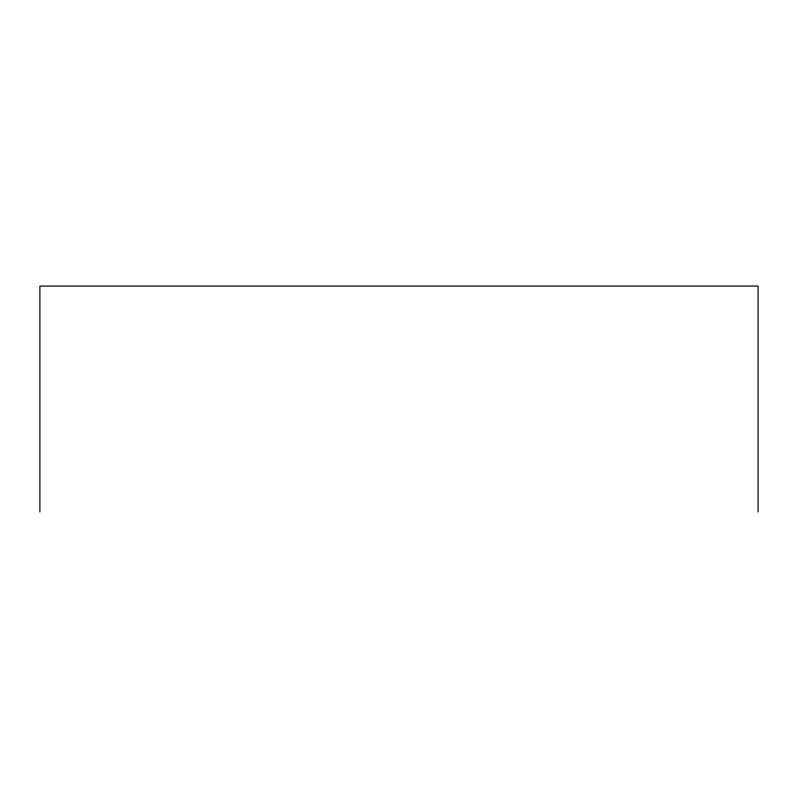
<?xml version="1.0" encoding="UTF-8"?>
<svg xmlns="http://www.w3.org/2000/svg" width="798" height="798" viewBox="0 0 798 798"><rect width="100%" height="100%" fill="white"/><g stroke="black" fill="none" stroke-linecap="round" stroke-linejoin="round"><path stroke-width="1.2" d="M758.1 511.937L758.1 286.063L39.9 286.063L39.9 511.937"/></g></svg>
